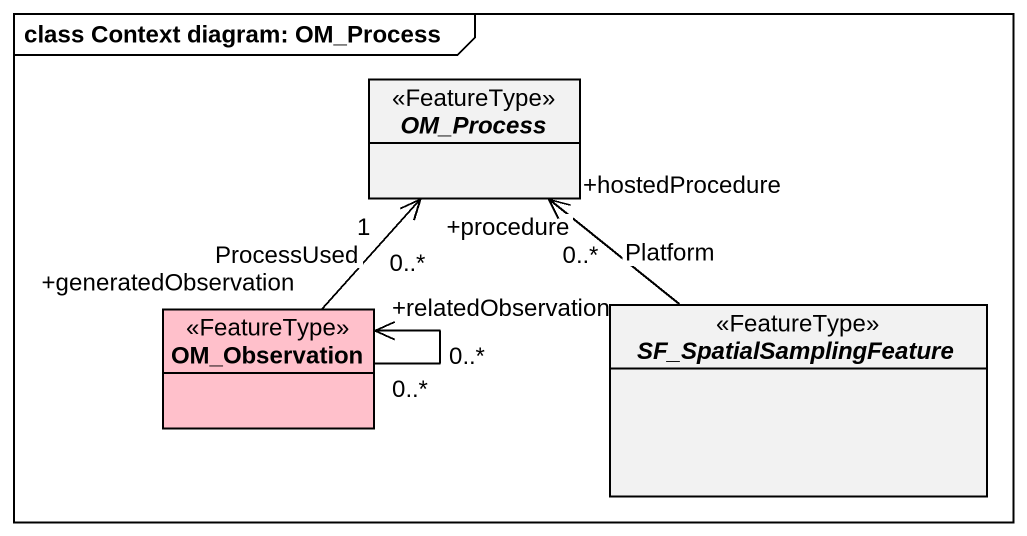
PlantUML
@startuml
mainframe class Context diagram: OM_Process
hide circle
hide empty members
abstract class OM_Process <<FeatureType>>
class OM_Observation <<FeatureType>> #FFC0CB
abstract class SF_SpatialSamplingFeature <<FeatureType>>
OM_Observation "+generatedObservation\n0..*" -up-> "+procedure\n1" OM_Process : ProcessUsed
OM_Observation "0..*" --> "+relatedObservation\n0..*" OM_Observation
SF_SpatialSamplingFeature -up-> "+hostedProcedure\n0..*" OM_Process : Platform
@enduml
